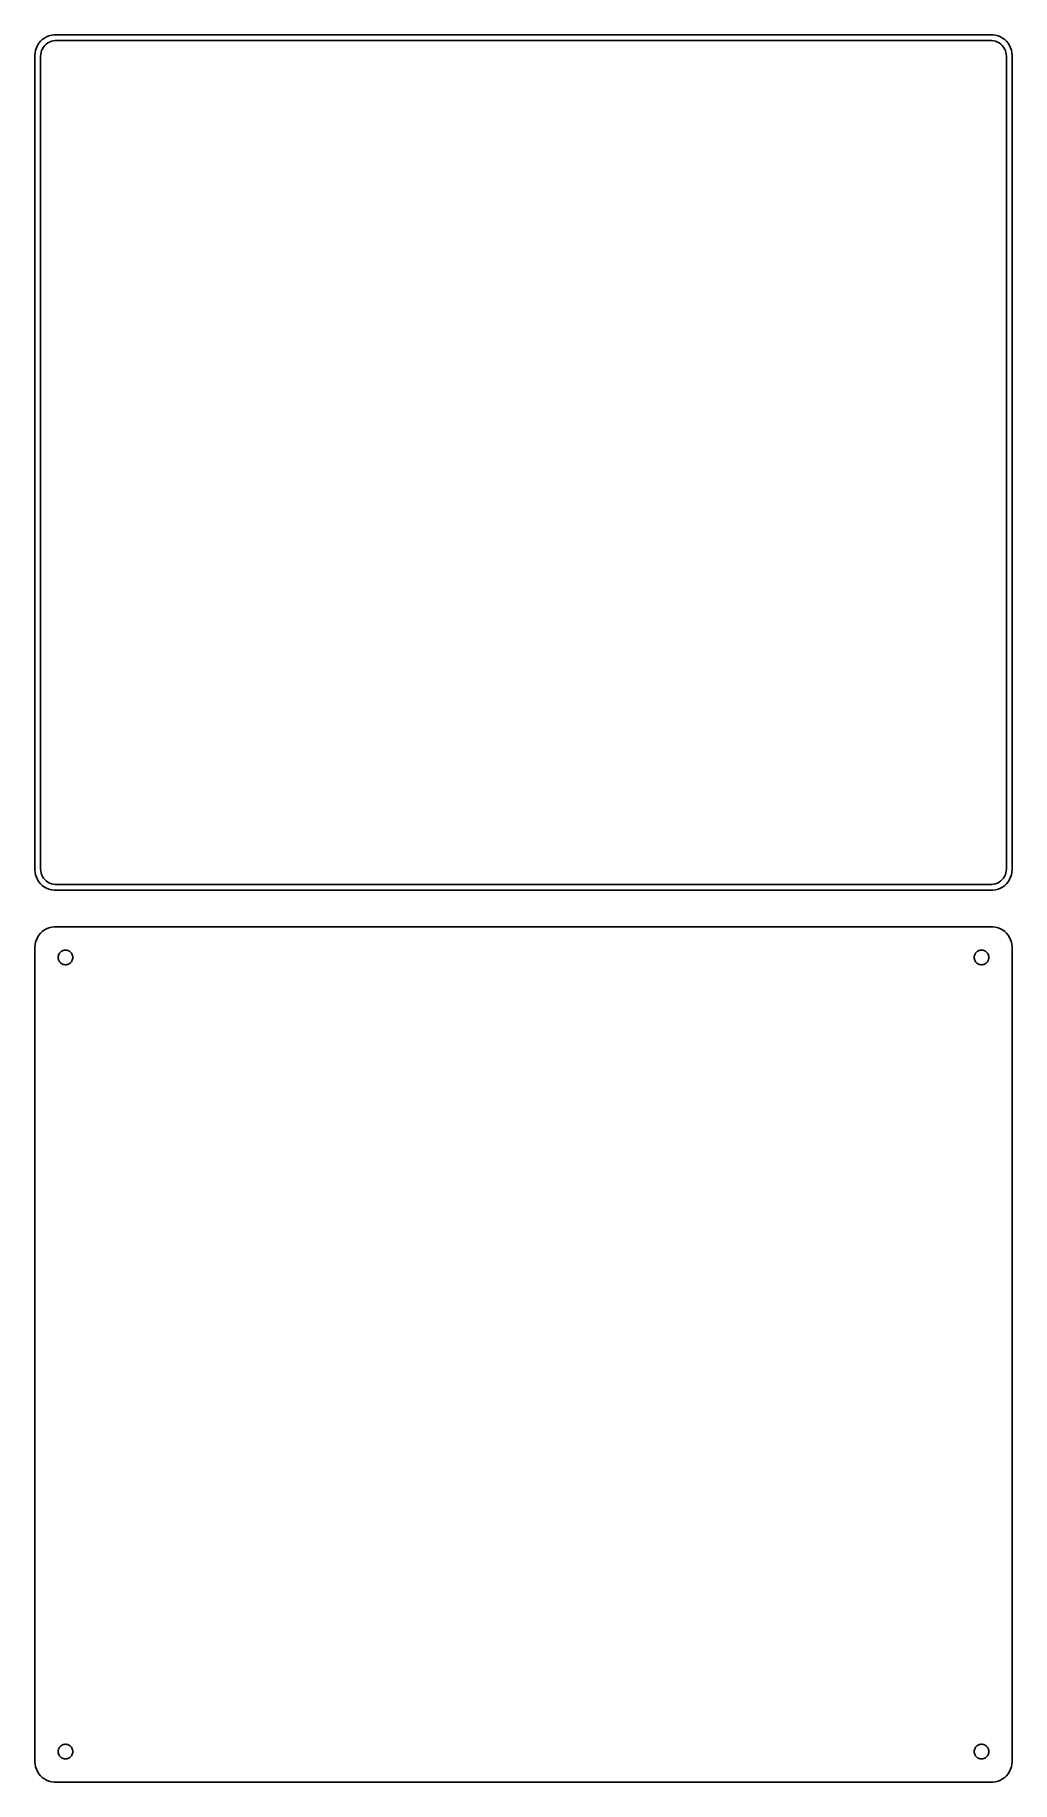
# Model space of a CAD drawing. Header units: metres. Extents: x -120 to 120, y 114 to 543.
import ezdxf

# ---------------------------------------------------------------- set-up
doc = ezdxf.new("R2010")
doc.units = ezdxf.units.M

msp = doc.modelspace()

# ---------------------------------------------------------------- linework, layer by layer
for p, q in [((-119.045, 540.939), (-119.382, 540.409)), ((-118.645, 541.423), (-119.045, 540.939)), ((-118.187, 541.853), (-118.645, 541.423)), ((-117.679, 542.222), (-118.187, 541.853)), ((-117.129, 542.524), (-117.679, 542.222)), ((-117.571, 540.399), (-117.216, 540.731)), ((-117.216, 540.731), (-116.823, 541.017)), ((-116.545, 542.755), (-117.129, 542.524)), ((-116.823, 541.017), (-116.398, 541.251)), ((-115.937, 542.911), (-116.545, 542.755)), ((-116.398, 541.251), (-115.946, 541.43)), ((-115.946, 541.43), (-115.475, 541.551)), ((-115.314, 542.99), (-115.937, 542.911)), ((-115.475, 541.551), (-114.993, 541.612)), ((115.314, 542.99), (-115.314, 542.99)), ((-114.993, 541.612), (114.993, 541.612)), ((114.993, 541.612), (115.475, 541.551)), ((115.937, 542.911), (115.314, 542.99)), ((115.475, 541.551), (115.946, 541.43)), ((116.545, 542.755), (115.937, 542.911)), ((115.946, 541.43), (116.398, 541.251)), ((116.398, 541.251), (116.823, 541.017)), ((117.129, 542.524), (116.545, 542.755)), ((116.823, 541.017), (117.216, 540.731)), ((117.679, 542.222), (117.129, 542.524)), ((117.216, 540.731), (117.571, 540.399)), ((118.187, 541.853), (117.679, 542.222)), ((118.645, 541.423), (118.187, 541.853)), ((119.045, 540.939), (118.645, 541.423)), ((119.382, 540.409), (119.045, 540.939)), ((-119.961, 538.627), (-120, 538)), ((-120, 538), (-120, 338)), ((-119.843, 539.243), (-119.961, 538.627)), ((-119.649, 539.841), (-119.843, 539.243)), ((-119.382, 540.409), (-119.649, 539.841)), ((-118.619, 537.75), (-118.589, 538.235)), ((-118.619, 338.25), (-118.619, 537.75)), ((-118.589, 538.235), (-118.498, 538.712)), ((-118.498, 538.712), (-118.348, 539.174)), ((-118.348, 539.174), (-118.141, 539.614)), ((-118.141, 539.614), (-117.88, 540.024)), ((-117.88, 540.024), (-117.571, 540.399)), ((117.571, 540.399), (117.88, 540.024)), ((117.88, 540.024), (118.141, 539.614)), ((118.141, 539.614), (118.348, 539.174)), ((118.348, 539.174), (118.498, 538.712)), ((118.498, 538.712), (118.589, 538.235)), ((118.589, 538.235), (118.619, 537.75)), ((118.619, 537.75), (118.619, 338.25)), ((119.649, 539.841), (119.382, 540.409)), ((119.843, 539.243), (119.649, 539.841)), ((119.961, 538.627), (119.843, 539.243)), ((120, 538), (119.961, 538.627)), ((120, 338), (120, 538)), ((-120, 338), (-119.961, 337.373)), ((-119.961, 337.373), (-119.843, 336.757)), ((-119.843, 336.757), (-119.649, 336.159)), ((-119.649, 336.159), (-119.382, 335.591)), ((-119.382, 335.591), (-119.045, 335.061)), ((-119.045, 335.061), (-118.645, 334.577)), ((-118.589, 337.765), (-118.619, 338.25)), ((-118.498, 337.288), (-118.589, 337.765)), ((-118.348, 336.826), (-118.498, 337.288)), ((-118.141, 336.386), (-118.348, 336.826)), ((-117.88, 335.976), (-118.141, 336.386)), ((-117.571, 335.601), (-117.88, 335.976)), ((-117.216, 335.269), (-117.571, 335.601)), ((-116.823, 334.983), (-117.216, 335.269)), ((-116.398, 334.749), (-116.823, 334.983)), ((-115.946, 334.57), (-116.398, 334.749)), ((116.398, 334.749), (115.946, 334.57)), ((116.823, 334.983), (116.398, 334.749)), ((117.216, 335.269), (116.823, 334.983)), ((117.571, 335.601), (117.216, 335.269)), ((117.88, 335.976), (117.571, 335.601)), ((118.141, 336.386), (117.88, 335.976)), ((118.348, 336.826), (118.141, 336.386)), ((118.498, 337.288), (118.348, 336.826)), ((118.589, 337.765), (118.498, 337.288)), ((118.619, 338.25), (118.589, 337.765)), ((118.645, 334.577), (119.045, 335.061)), ((119.045, 335.061), (119.382, 335.591)), ((119.382, 335.591), (119.649, 336.159)), ((119.649, 336.159), (119.843, 336.757)), ((119.843, 336.757), (119.961, 337.373)), ((119.961, 337.373), (120, 338)), ((-118.645, 334.577), (-118.187, 334.147)), ((-118.187, 334.147), (-117.679, 333.778)), ((-117.679, 333.778), (-117.129, 333.476)), ((-117.129, 333.476), (-116.545, 333.245)), ((-116.545, 333.245), (-115.937, 333.089)), ((-115.475, 334.449), (-115.946, 334.57)), ((-115.937, 333.089), (-115.314, 333.01)), ((-114.993, 334.388), (-115.475, 334.449)), ((-115.314, 333.01), (115.314, 333.01)), ((114.993, 334.388), (-114.993, 334.388)), ((115.475, 334.449), (114.993, 334.388)), ((115.314, 333.01), (115.937, 333.089)), ((115.946, 334.57), (115.475, 334.449)), ((115.937, 333.089), (116.545, 333.245)), ((116.545, 333.245), (117.129, 333.476)), ((117.129, 333.476), (117.679, 333.778)), ((117.679, 333.778), (118.187, 334.147)), ((118.187, 334.147), (118.645, 334.577)), ((-119.045, 321.939), (-119.382, 321.409)), ((-118.645, 322.423), (-119.045, 321.939)), ((-118.187, 322.853), (-118.645, 322.423)), ((-117.679, 323.222), (-118.187, 322.853)), ((-117.129, 323.524), (-117.679, 323.222)), ((-116.545, 323.755), (-117.129, 323.524)), ((-115.937, 323.911), (-116.545, 323.755)), ((-115.314, 323.99), (-115.937, 323.911)), ((115.314, 323.99), (-115.314, 323.99)), ((115.937, 323.911), (115.314, 323.99)), ((116.545, 323.755), (115.937, 323.911)), ((117.129, 323.524), (116.545, 323.755)), ((117.679, 323.222), (117.129, 323.524)), ((118.187, 322.853), (117.679, 323.222)), ((118.645, 322.423), (118.187, 322.853)), ((119.045, 321.939), (118.645, 322.423)), ((119.382, 321.409), (119.045, 321.939)), ((-119.961, 319.627), (-120, 319)), ((-120, 319), (-120, 119)), ((-119.843, 320.243), (-119.961, 319.627)), ((-119.649, 320.841), (-119.843, 320.243)), ((-119.382, 321.409), (-119.649, 320.841)), ((-114.077, 317.367), (-113.956, 317.558)), ((-113.956, 317.558), (-113.812, 317.732)), ((-113.812, 317.732), (-113.647, 317.887)), ((-113.647, 317.887), (-113.464, 318.02)), ((-113.464, 318.02), (-113.266, 318.129)), ((-113.266, 318.129), (-113.056, 318.212)), ((-113.056, 318.212), (-112.837, 318.268)), ((-112.837, 318.268), (-112.613, 318.296)), ((-112.613, 318.296), (-112.387, 318.296)), ((-112.387, 318.296), (-112.163, 318.268)), ((-112.163, 318.268), (-111.944, 318.212)), ((-111.944, 318.212), (-111.734, 318.129)), ((-111.734, 318.129), (-111.536, 318.02)), ((-111.536, 318.02), (-111.353, 317.887)), ((-111.353, 317.887), (-111.188, 317.732)), ((-111.188, 317.732), (-111.044, 317.558)), ((-111.044, 317.558), (-110.923, 317.367)), ((110.923, 317.367), (111.044, 317.558)), ((111.044, 317.558), (111.188, 317.732)), ((111.188, 317.732), (111.353, 317.887)), ((111.353, 317.887), (111.536, 318.02)), ((111.536, 318.02), (111.734, 318.129)), ((111.734, 318.129), (111.944, 318.212)), ((111.944, 318.212), (112.163, 318.268)), ((112.163, 318.268), (112.387, 318.296)), ((112.387, 318.296), (112.613, 318.296)), ((112.613, 318.296), (112.837, 318.268)), ((112.837, 318.268), (113.056, 318.212)), ((113.056, 318.212), (113.266, 318.129)), ((113.266, 318.129), (113.464, 318.02)), ((113.464, 318.02), (113.647, 317.887)), ((113.647, 317.887), (113.812, 317.732)), ((113.812, 317.732), (113.956, 317.558)), ((113.956, 317.558), (114.077, 317.367)), ((119.649, 320.841), (119.382, 321.409)), ((119.843, 320.243), (119.649, 320.841)), ((119.961, 319.627), (119.843, 320.243)), ((120, 319), (119.961, 319.627)), ((120, 119), (120, 319)), ((-114.3, 316.5), (-114.286, 316.726)), ((-114.286, 316.274), (-114.3, 316.5)), ((-114.286, 316.726), (-114.243, 316.948)), ((-114.243, 316.052), (-114.286, 316.274)), ((-114.243, 316.948), (-114.174, 317.163)), ((-114.174, 315.837), (-114.243, 316.052)), ((-114.174, 317.163), (-114.077, 317.367)), ((-114.077, 315.633), (-114.174, 315.837)), ((-113.956, 315.442), (-114.077, 315.633)), ((-113.812, 315.268), (-113.956, 315.442)), ((-113.647, 315.113), (-113.812, 315.268)), ((-113.464, 314.98), (-113.647, 315.113)), ((-113.266, 314.871), (-113.464, 314.98)), ((-113.056, 314.788), (-113.266, 314.871)), ((-112.837, 314.732), (-113.056, 314.788)), ((-112.613, 314.704), (-112.837, 314.732)), ((-112.387, 314.704), (-112.613, 314.704)), ((-112.163, 314.732), (-112.387, 314.704)), ((-111.944, 314.788), (-112.163, 314.732)), ((-111.734, 314.871), (-111.944, 314.788)), ((-111.536, 314.98), (-111.734, 314.871)), ((-111.353, 315.113), (-111.536, 314.98)), ((-111.188, 315.268), (-111.353, 315.113)), ((-111.044, 315.442), (-111.188, 315.268)), ((-110.923, 315.633), (-111.044, 315.442)), ((-110.923, 317.367), (-110.826, 317.163)), ((-110.826, 315.837), (-110.923, 315.633)), ((-110.826, 317.163), (-110.757, 316.948)), ((-110.757, 316.052), (-110.826, 315.837)), ((-110.757, 316.948), (-110.714, 316.726)), ((-110.714, 316.274), (-110.757, 316.052)), ((-110.714, 316.726), (-110.7, 316.5)), ((-110.7, 316.5), (-110.714, 316.274)), ((110.7, 316.5), (110.714, 316.726)), ((110.714, 316.274), (110.7, 316.5)), ((110.714, 316.726), (110.757, 316.948)), ((110.757, 316.052), (110.714, 316.274)), ((110.757, 316.948), (110.826, 317.163)), ((110.826, 315.837), (110.757, 316.052)), ((110.826, 317.163), (110.923, 317.367)), ((110.923, 315.633), (110.826, 315.837)), ((111.044, 315.442), (110.923, 315.633)), ((111.188, 315.268), (111.044, 315.442)), ((111.353, 315.113), (111.188, 315.268)), ((111.536, 314.98), (111.353, 315.113)), ((111.734, 314.871), (111.536, 314.98)), ((111.944, 314.788), (111.734, 314.871)), ((112.163, 314.732), (111.944, 314.788)), ((112.387, 314.704), (112.163, 314.732)), ((112.613, 314.704), (112.387, 314.704)), ((112.837, 314.732), (112.613, 314.704)), ((113.056, 314.788), (112.837, 314.732)), ((113.266, 314.871), (113.056, 314.788)), ((113.464, 314.98), (113.266, 314.871)), ((113.647, 315.113), (113.464, 314.98)), ((113.812, 315.268), (113.647, 315.113)), ((113.956, 315.442), (113.812, 315.268)), ((114.077, 315.633), (113.956, 315.442)), ((114.077, 317.367), (114.174, 317.163)), ((114.174, 315.837), (114.077, 315.633)), ((114.174, 317.163), (114.243, 316.948)), ((114.243, 316.052), (114.174, 315.837)), ((114.243, 316.948), (114.286, 316.726)), ((114.286, 316.274), (114.243, 316.052)), ((114.286, 316.726), (114.3, 316.5)), ((114.3, 316.5), (114.286, 316.274)), ((-114.3, 121.5), (-114.286, 121.726)), ((-114.286, 121.274), (-114.3, 121.5)), ((-114.286, 121.726), (-114.243, 121.948)), ((-114.243, 121.052), (-114.286, 121.274)), ((-114.243, 121.948), (-114.174, 122.163)), ((-114.174, 120.837), (-114.243, 121.052)), ((-114.174, 122.163), (-114.077, 122.367)), ((-114.077, 120.633), (-114.174, 120.837)), ((-114.077, 122.367), (-113.956, 122.558)), ((-113.956, 120.442), (-114.077, 120.633)), ((-113.956, 122.558), (-113.812, 122.732)), ((-113.812, 120.268), (-113.956, 120.442)), ((-113.812, 122.732), (-113.647, 122.887)), ((-113.647, 120.113), (-113.812, 120.268)), ((-113.647, 122.887), (-113.464, 123.02)), ((-113.464, 123.02), (-113.266, 123.129)), ((-113.266, 123.129), (-113.056, 123.212)), ((-113.056, 123.212), (-112.837, 123.268)), ((-112.837, 123.268), (-112.613, 123.296)), ((-112.613, 123.296), (-112.387, 123.296)), ((-112.387, 123.296), (-112.163, 123.268)), ((-112.163, 123.268), (-111.944, 123.212)), ((-111.944, 123.212), (-111.734, 123.129)), ((-111.734, 123.129), (-111.536, 123.02)), ((-111.536, 123.02), (-111.353, 122.887)), ((-111.353, 122.887), (-111.188, 122.732)), ((-111.188, 120.268), (-111.353, 120.113)), ((-111.188, 122.732), (-111.044, 122.558)), ((-111.044, 120.442), (-111.188, 120.268)), ((-111.044, 122.558), (-110.923, 122.367)), ((-110.923, 120.633), (-111.044, 120.442)), ((-110.923, 122.367), (-110.826, 122.163)), ((-110.826, 120.837), (-110.923, 120.633)), ((-110.826, 122.163), (-110.757, 121.948)), ((-110.757, 121.052), (-110.826, 120.837)), ((-110.757, 121.948), (-110.714, 121.726)), ((-110.714, 121.274), (-110.757, 121.052)), ((-110.714, 121.726), (-110.7, 121.5)), ((-110.7, 121.5), (-110.714, 121.274)), ((110.7, 121.5), (110.714, 121.726)), ((110.714, 121.274), (110.7, 121.5)), ((110.714, 121.726), (110.757, 121.948)), ((110.757, 121.052), (110.714, 121.274)), ((110.757, 121.948), (110.826, 122.163)), ((110.826, 120.837), (110.757, 121.052)), ((110.826, 122.163), (110.923, 122.367)), ((110.923, 120.633), (110.826, 120.837)), ((110.923, 122.367), (111.044, 122.558)), ((111.044, 120.442), (110.923, 120.633)), ((111.044, 122.558), (111.188, 122.732)), ((111.188, 120.268), (111.044, 120.442)), ((111.188, 122.732), (111.353, 122.887)), ((111.353, 120.113), (111.188, 120.268)), ((111.353, 122.887), (111.536, 123.02)), ((111.536, 123.02), (111.734, 123.129)), ((111.734, 123.129), (111.944, 123.212)), ((111.944, 123.212), (112.163, 123.268)), ((112.163, 123.268), (112.387, 123.296)), ((112.387, 123.296), (112.613, 123.296)), ((112.613, 123.296), (112.837, 123.268)), ((112.837, 123.268), (113.056, 123.212)), ((113.056, 123.212), (113.266, 123.129)), ((113.266, 123.129), (113.464, 123.02)), ((113.464, 123.02), (113.647, 122.887)), ((113.647, 122.887), (113.812, 122.732)), ((113.812, 120.268), (113.647, 120.113)), ((113.812, 122.732), (113.956, 122.558)), ((113.956, 120.442), (113.812, 120.268)), ((113.956, 122.558), (114.077, 122.367)), ((114.077, 120.633), (113.956, 120.442)), ((114.077, 122.367), (114.174, 122.163)), ((114.174, 120.837), (114.077, 120.633)), ((114.174, 122.163), (114.243, 121.948)), ((114.243, 121.052), (114.174, 120.837)), ((114.243, 121.948), (114.286, 121.726)), ((114.286, 121.274), (114.243, 121.052)), ((114.286, 121.726), (114.3, 121.5)), ((114.3, 121.5), (114.286, 121.274)), ((-120, 119), (-119.961, 118.373)), ((-119.961, 118.373), (-119.843, 117.757)), ((-119.843, 117.757), (-119.649, 117.159)), ((-119.649, 117.159), (-119.382, 116.591)), ((-119.382, 116.591), (-119.045, 116.061)), ((-119.045, 116.061), (-118.645, 115.577)), ((-113.464, 119.98), (-113.647, 120.113)), ((-113.266, 119.871), (-113.464, 119.98)), ((-113.056, 119.788), (-113.266, 119.871)), ((-112.837, 119.732), (-113.056, 119.788)), ((-112.613, 119.704), (-112.837, 119.732)), ((-112.387, 119.704), (-112.613, 119.704)), ((-112.163, 119.732), (-112.387, 119.704)), ((-111.944, 119.788), (-112.163, 119.732)), ((-111.734, 119.871), (-111.944, 119.788)), ((-111.536, 119.98), (-111.734, 119.871)), ((-111.353, 120.113), (-111.536, 119.98)), ((111.536, 119.98), (111.353, 120.113)), ((111.734, 119.871), (111.536, 119.98)), ((111.944, 119.788), (111.734, 119.871)), ((112.163, 119.732), (111.944, 119.788)), ((112.387, 119.704), (112.163, 119.732)), ((112.613, 119.704), (112.387, 119.704)), ((112.837, 119.732), (112.613, 119.704)), ((113.056, 119.788), (112.837, 119.732)), ((113.266, 119.871), (113.056, 119.788)), ((113.464, 119.98), (113.266, 119.871)), ((113.647, 120.113), (113.464, 119.98)), ((118.645, 115.577), (119.045, 116.061)), ((119.045, 116.061), (119.382, 116.591)), ((119.382, 116.591), (119.649, 117.159)), ((119.649, 117.159), (119.843, 117.757)), ((119.843, 117.757), (119.961, 118.373)), ((119.961, 118.373), (120, 119)), ((-118.645, 115.577), (-118.187, 115.147)), ((-118.187, 115.147), (-117.679, 114.778)), ((-117.679, 114.778), (-117.129, 114.476)), ((-117.129, 114.476), (-116.545, 114.245)), ((-116.545, 114.245), (-115.937, 114.089)), ((-115.937, 114.089), (-115.314, 114.01)), ((-115.314, 114.01), (115.314, 114.01)), ((115.314, 114.01), (115.937, 114.089)), ((115.937, 114.089), (116.545, 114.245)), ((116.545, 114.245), (117.129, 114.476)), ((117.129, 114.476), (117.679, 114.778)), ((117.679, 114.778), (118.187, 115.147)), ((118.187, 115.147), (118.645, 115.577))]:
    msp.add_line(p, q)

doc.saveas('drawing.dxf')
